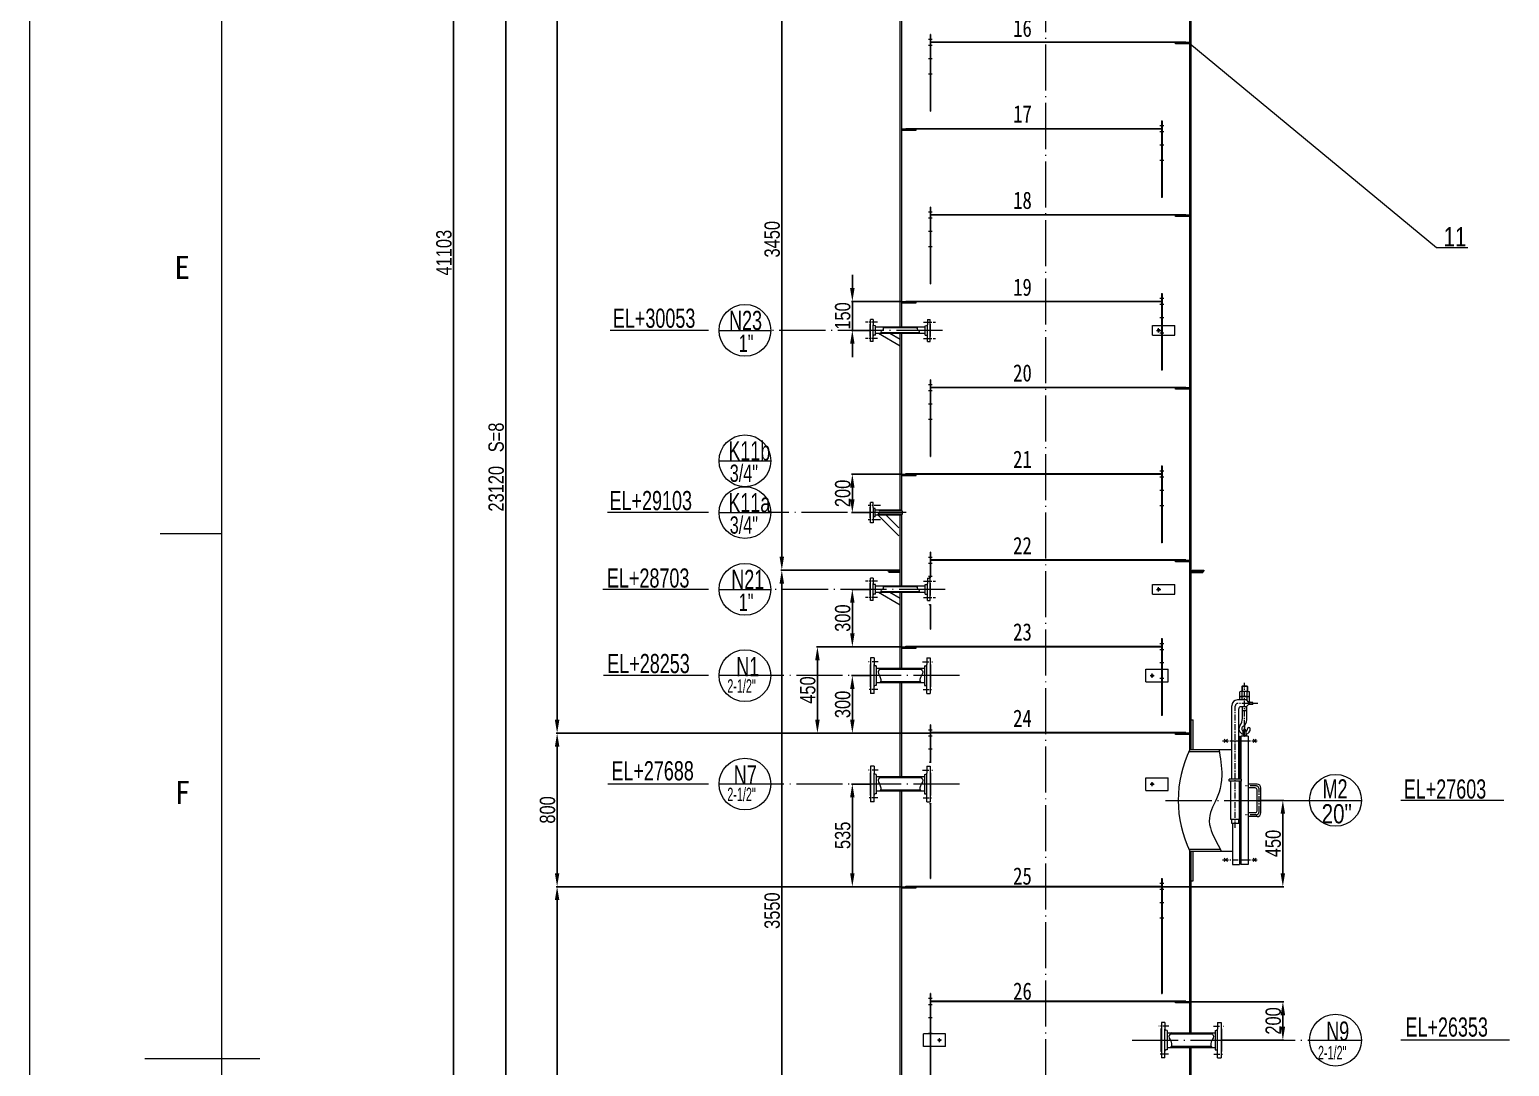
# Model space of a CAD drawing. Header units: millimetres. Extents: x 8160 to 405605, y -30951 to 80400.
# Drawn here: x 24423 to 32133, y 14352 to 19757 of the extents above; entities that cross this region are included whole.
import ezdxf

# ---------------------------------------------------------------- set-up
doc = ezdxf.new("R2010")
doc.units = ezdxf.units.MM
doc.linetypes.add('ACAD_ISO04W100', pattern=[30.5, 24, -3, 0.5, -3])
doc.linetypes.add('CENTER', pattern=[50.8, 31.75, -6.35, 6.35, -6.35])
doc.layers.get('0').update_dxf_attribs({"lineweight": 13})
doc.layers.get('Defpoints').update_dxf_attribs({"lineweight": 13})
for name, color, linetype, lineweight in [('bh', 7, 'Continuous', 13), ('CENTER', 1, 'CENTER', 13), ('DIM', 7, 'Continuous', 13), ('narrow', 21, 'Continuous', 13), ('PROFILE', 4, 'Continuous', 15), ('SEE', 2, 'Continuous', 13)]:
    doc.layers.add(name, color=color, linetype=linetype, lineweight=lineweight)
doc.styles.add('HZDX', font='tcc_simp.shx', dxfattribs={"width": 0.8, "height": 80, "bigfont": 'hzdx.shx'})
doc.styles.add('图签', font='SimSun.ttf', dxfattribs={"height": 3})
doc.dimstyles.new('uni', dxfattribs={"dimtxt": 90, "dimasz": 70, "dimexe": 5, "dimexo": 0.625, "dimgap": 10, "dimtad": 1, "dimdec": 0, "dimdsep": 46, "dimtxsty": 'HZDX', "dimcen": 2.5, "dimadec": 0, "dimazin": 0, "dimtfac": 1, "dimtdec": 0, "dimtmove": 0, "dimatfit": 3, "dimfxl": 0, "dimarcsym": 0})

# ---------------------------------------------------------------- blocks, each defined once
blk = doc.blocks.new('*D38')
at = {"layer": 'Defpoints', "color": 0}
for p in [(26904.3, 27439.1), (28959.7, 27439.1), (28937.6, 7583.5)]:
    blk.add_point(p, dxfattribs=at)
at = {"layer": 'DIM', "color": 0, "lineweight": -2}
for p, q in [((28959.1, 27439.1), (26899.3, 27439.1)), ((26904.3, 7583.5), (26904.3, 27369.1))]:
    blk.add_line(p, q, dxfattribs=at)
at = {"layer": 'DIM', "color": 0}
blk.add_solid([(26892.7, 27369.1), (26916, 27369.1), (26904.3, 27439.1)], dxfattribs=at)
at = {"layer": 'DIM', "color": 0, "insert": (26854.3, 17476.3), "char_height": 80, "attachment_point": 5, "rotation": 90, "style": 'HZDX'}
blk.add_mtext('23120   S=8', dxfattribs=at)
blk = doc.blocks.new('_None')
blk = doc.blocks.new('*D54')
at = {"layer": 'Defpoints', "color": 0}
for p in [(27171.6, 15289.1), (28967.7, 15289.1), (30320.7, 9292.1)]:
    blk.add_point(p, dxfattribs=at)
at = {"layer": 'DIM', "color": 0, "lineweight": -2}
for p, q in [((28967.1, 15289.1), (27166.6, 15289.1)), ((27171.6, 9362.1), (27171.6, 15219.1)), ((30320.1, 9292.1), (27166.6, 9292.1))]:
    blk.add_line(p, q, dxfattribs=at)
at = {"layer": 'DIM', "color": 0}
for points in [[(27159.9, 15219.1), (27183.3, 15219.1), (27171.6, 15289.1)], [(27159.9, 9362.1), (27183.3, 9362.1), (27171.6, 9292.1)]]:
    blk.add_solid(points, dxfattribs=at)
at = {"layer": 'DIM', "color": 0, "insert": (27100.7, 12290.6), "char_height": 80, "attachment_point": 5, "rotation": 90, "style": 'HZDX'}
blk.add_mtext('10x600(=6000)', dxfattribs=at)
blk = doc.blocks.new('*D65')
at = {"layer": 'Defpoints', "color": 0}
for p in [(30467.7, 14689.1), (30632.7, 14489.1), (30952.9, 14489.1)]:
    blk.add_point(p, dxfattribs=at)
at = {"layer": 'DIM', "color": 0, "lineweight": -2}
for p, q in [((30468.3, 14689.1), (30957.9, 14689.1)), ((30952.9, 14619.1), (30952.9, 14559.1)), ((30633.3, 14489.1), (30957.9, 14489.1))]:
    blk.add_line(p, q, dxfattribs=at)
at = {"layer": 'DIM', "color": 0}
for points in [[(30941.3, 14619.1), (30964.6, 14619.1), (30952.9, 14689.1)], [(30941.3, 14559.1), (30964.6, 14559.1), (30952.9, 14489.1)]]:
    blk.add_solid(points, dxfattribs=at)
at = {"layer": 'DIM', "color": 0, "insert": (30902.9, 14589.1), "char_height": 80, "attachment_point": 5, "rotation": 90, "style": 'HZDX'}
blk.add_mtext('200', dxfattribs=at)
blk = doc.blocks.new('*D66')
at = {"layer": 'Defpoints', "color": 0}
for p in [(30838.7, 15739.1), (30320.7, 15289.1), (30952.8, 15289.1)]:
    blk.add_point(p, dxfattribs=at)
at = {"layer": 'DIM', "color": 0, "lineweight": -2}
for p, q in [((30839.3, 15739.1), (30957.8, 15739.1)), ((30952.8, 15669.1), (30952.8, 15359.1)), ((30321.3, 15289.1), (30957.8, 15289.1))]:
    blk.add_line(p, q, dxfattribs=at)
at = {"layer": 'DIM', "color": 0}
for points in [[(30941.1, 15669.1), (30964.4, 15669.1), (30952.8, 15739.1)], [(30941.1, 15359.1), (30964.4, 15359.1), (30952.8, 15289.1)]]:
    blk.add_solid(points, dxfattribs=at)
at = {"layer": 'DIM', "color": 0, "insert": (30902.8, 15514.1), "char_height": 80, "attachment_point": 5, "rotation": 90, "style": 'HZDX'}
blk.add_mtext('450', dxfattribs=at)
blk = doc.blocks.new('*D67')
at = {"layer": 'Defpoints', "color": 0}
for p in [(27171.6, 16089.1), (29117.7, 16089.1), (28967.7, 15289.1)]:
    blk.add_point(p, dxfattribs=at)
at = {"layer": 'DIM', "color": 0, "lineweight": -2}
for p, q in [((29117.1, 16089.1), (27166.6, 16089.1)), ((27171.6, 15359.1), (27171.6, 16019.1)), ((28967.1, 15289.1), (27166.6, 15289.1))]:
    blk.add_line(p, q, dxfattribs=at)
at = {"layer": 'DIM', "color": 0}
for points in [[(27159.9, 16019.1), (27183.3, 16019.1), (27171.6, 16089.1)], [(27159.9, 15359.1), (27183.3, 15359.1), (27171.6, 15289.1)]]:
    blk.add_solid(points, dxfattribs=at)
at = {"layer": 'DIM', "color": 0, "insert": (27121.6, 15689.1), "char_height": 80, "attachment_point": 5, "rotation": 90, "style": 'HZDX'}
blk.add_mtext('800', dxfattribs=at)
blk = doc.blocks.new('*D68')
at = {"layer": 'Defpoints', "color": 0}
for p in [(28709.8, 15824.1), (28802.7, 15824.1), (28967.7, 15289.1)]:
    blk.add_point(p, dxfattribs=at)
at = {"layer": 'DIM', "color": 0, "lineweight": -2}
for p, q in [((28802.1, 15824.1), (28704.8, 15824.1)), ((28709.8, 15359.1), (28709.8, 15754.1)), ((28967.1, 15289.1), (28704.8, 15289.1))]:
    blk.add_line(p, q, dxfattribs=at)
at = {"layer": 'DIM', "color": 0}
for points in [[(28698.1, 15754.1), (28721.4, 15754.1), (28709.8, 15824.1)], [(28698.1, 15359.1), (28721.4, 15359.1), (28709.8, 15289.1)]]:
    blk.add_solid(points, dxfattribs=at)
at = {"layer": 'DIM', "color": 0, "insert": (28659.8, 15556.6), "char_height": 80, "attachment_point": 5, "rotation": 90, "style": 'HZDX'}
blk.add_mtext('535', dxfattribs=at)
blk = doc.blocks.new('*D69')
at = {"layer": 'Defpoints', "color": 0}
for p in [(28527.7, 16539.1), (28967.7, 16539.1), (29117.7, 16089.1)]:
    blk.add_point(p, dxfattribs=at)
at = {"layer": 'DIM', "color": 0, "lineweight": -2}
for p, q in [((28967.1, 16539.1), (28522.7, 16539.1)), ((28527.7, 16159.1), (28527.7, 16469.1)), ((29117.1, 16089.1), (28522.7, 16089.1))]:
    blk.add_line(p, q, dxfattribs=at)
at = {"layer": 'DIM', "color": 0}
for points in [[(28516.1, 16469.1), (28539.4, 16469.1), (28527.7, 16539.1)], [(28516.1, 16159.1), (28539.4, 16159.1), (28527.7, 16089.1)]]:
    blk.add_solid(points, dxfattribs=at)
at = {"layer": 'DIM', "color": 0, "insert": (28477.7, 16314.1), "char_height": 80, "attachment_point": 5, "rotation": 90, "style": 'HZDX'}
blk.add_mtext('450', dxfattribs=at)
blk = doc.blocks.new('*D70')
at = {"layer": 'Defpoints', "color": 0}
for p in [(27171.6, 26439.1), (28967.7, 26439.1), (29117.7, 16089.1)]:
    blk.add_point(p, dxfattribs=at)
at = {"layer": 'DIM', "color": 0, "lineweight": -2}
for p, q in [((28967.1, 26439.1), (27166.6, 26439.1)), ((27171.6, 16159.1), (27171.6, 26369.1)), ((29117.1, 16089.1), (27166.6, 16089.1))]:
    blk.add_line(p, q, dxfattribs=at)
at = {"layer": 'DIM', "color": 0}
for points in [[(27159.9, 26369.1), (27183.3, 26369.1), (27171.6, 26439.1)], [(27159.9, 16159.1), (27183.3, 16159.1), (27171.6, 16089.1)]]:
    blk.add_solid(points, dxfattribs=at)
at = {"layer": 'DIM', "color": 0, "insert": (27100.7, 21264.1), "char_height": 80, "attachment_point": 5, "rotation": 90, "style": 'HZDX'}
blk.add_mtext('23x450(=10350)', dxfattribs=at)
blk = doc.blocks.new('*D71')
at = {"layer": 'Defpoints', "color": 0}
for p in [(28709.8, 16389.1), (28802.7, 16389.1), (29117.7, 16089.1)]:
    blk.add_point(p, dxfattribs=at)
at = {"layer": 'DIM', "color": 0, "lineweight": -2}
for p, q in [((28802.1, 16389.1), (28704.8, 16389.1)), ((28709.8, 16159.1), (28709.8, 16319.1)), ((29117.1, 16089.1), (28704.8, 16089.1))]:
    blk.add_line(p, q, dxfattribs=at)
at = {"layer": 'DIM', "color": 0}
for points in [[(28698.1, 16319.1), (28721.4, 16319.1), (28709.8, 16389.1)], [(28698.1, 16159.1), (28721.4, 16159.1), (28709.8, 16089.1)]]:
    blk.add_solid(points, dxfattribs=at)
at = {"layer": 'DIM', "color": 0, "insert": (28659.8, 16239.1), "char_height": 80, "attachment_point": 5, "rotation": 90, "style": 'HZDX'}
blk.add_mtext('300', dxfattribs=at)
blk = doc.blocks.new('*D72')
at = {"layer": 'Defpoints', "color": 0}
for p in [(28709.8, 16839.1), (28802.7, 16839.1), (28967.7, 16539.1)]:
    blk.add_point(p, dxfattribs=at)
at = {"layer": 'DIM', "color": 0, "lineweight": -2}
for p, q in [((28802.1, 16839.1), (28704.8, 16839.1)), ((28709.8, 16609.1), (28709.8, 16769.1)), ((28967.1, 16539.1), (28704.8, 16539.1))]:
    blk.add_line(p, q, dxfattribs=at)
at = {"layer": 'DIM', "color": 0}
for points in [[(28698.1, 16769.1), (28721.4, 16769.1), (28709.8, 16839.1)], [(28698.1, 16609.1), (28721.4, 16609.1), (28709.8, 16539.1)]]:
    blk.add_solid(points, dxfattribs=at)
at = {"layer": 'DIM', "color": 0, "insert": (28659.8, 16689.1), "char_height": 80, "attachment_point": 5, "rotation": 90, "style": 'HZDX'}
blk.add_mtext('300', dxfattribs=at)
blk = doc.blocks.new('*D73')
at = {"layer": 'Defpoints', "color": 0}
for p in [(28967.7, 17439.1), (28709.8, 17239.1), (28802.7, 17239.1)]:
    blk.add_point(p, dxfattribs=at)
at = {"layer": 'DIM', "color": 0, "lineweight": -2}
for p, q in [((28967.1, 17439.1), (28704.8, 17439.1)), ((28709.8, 17369.1), (28709.8, 17309.1)), ((28802.1, 17239.1), (28704.8, 17239.1))]:
    blk.add_line(p, q, dxfattribs=at)
at = {"layer": 'DIM', "color": 0}
for points in [[(28698.1, 17369.1), (28721.4, 17369.1), (28709.8, 17439.1)], [(28698.1, 17309.1), (28721.4, 17309.1), (28709.8, 17239.1)]]:
    blk.add_solid(points, dxfattribs=at)
at = {"layer": 'DIM', "color": 0, "insert": (28659.8, 17339.1), "char_height": 80, "attachment_point": 5, "rotation": 90, "style": 'HZDX'}
blk.add_mtext('200', dxfattribs=at)
blk = doc.blocks.new('*D74')
at = {"layer": 'Defpoints', "color": 0}
for p in [(28967.7, 18339.1), (28709.8, 18189.1), (28802.7, 18189.1)]:
    blk.add_point(p, dxfattribs=at)
at = {"layer": 'DIM', "color": 0, "lineweight": -2}
for p, q in [((28709.8, 18409.1), (28709.8, 18479.1)), ((28967.1, 18339.1), (28704.8, 18339.1)), ((28709.8, 18339.1), (28709.8, 18189.1)), ((28802.1, 18189.1), (28704.8, 18189.1)), ((28709.8, 18119.1), (28709.8, 18049.1))]:
    blk.add_line(p, q, dxfattribs=at)
at = {"layer": 'DIM', "color": 0}
for points in [[(28698.1, 18409.1), (28721.4, 18409.1), (28709.8, 18339.1)], [(28698.1, 18119.1), (28721.4, 18119.1), (28709.8, 18189.1)]]:
    blk.add_solid(points, dxfattribs=at)
at = {"layer": 'DIM', "color": 0, "insert": (28659.8, 18264.1), "char_height": 80, "attachment_point": 5, "rotation": 90, "style": 'HZDX'}
blk.add_mtext('150', dxfattribs=at)
blk = doc.blocks.new('*D86')
at = {"layer": 'Defpoints', "color": 0}
for p in [(29545.2, 29694), (26632.1, 7564.1), (28947, 7564.1)]:
    blk.add_point(p, dxfattribs=at)
at = {"layer": 'DIM', "color": 0, "lineweight": -2}
for p, q in [((29544.6, 29694), (26627.1, 29694)), ((26632.1, 29624), (26632.1, 7564.1))]:
    blk.add_line(p, q, dxfattribs=at)
at = {"layer": 'DIM', "color": 0}
blk.add_solid([(26620.4, 29624), (26643.7, 29624), (26632.1, 29694)], dxfattribs=at)
at = {"layer": 'DIM', "color": 0, "insert": (26582.1, 18594.1), "char_height": 80, "attachment_point": 5, "rotation": 90, "style": 'HZDX'}
blk.add_mtext('41103', dxfattribs=at)
blk = doc.blocks.new('*D573')
at = {"layer": 'Defpoints', "color": 0}
for p in [(28894.7, 20389.1), (28342.2, 16939.1), (28894.7, 16939.1)]:
    blk.add_point(p, dxfattribs=at)
at = {"layer": 'DIM', "color": 0, "lineweight": -2}
for p, q in [((28894.1, 20389.1), (28337.2, 20389.1)), ((28342.2, 20319.1), (28342.2, 17009.1)), ((28894.1, 16939.1), (28337.2, 16939.1))]:
    blk.add_line(p, q, dxfattribs=at)
at = {"layer": 'DIM', "color": 0}
for points in [[(28330.5, 20319.1), (28353.9, 20319.1), (28342.2, 20389.1)], [(28330.5, 17009.1), (28353.9, 17009.1), (28342.2, 16939.1)]]:
    blk.add_solid(points, dxfattribs=at)
at = {"layer": 'DIM', "color": 0, "insert": (28292.2, 18664.1), "char_height": 80, "attachment_point": 5, "rotation": 90, "style": 'HZDX'}
blk.add_mtext('3450', dxfattribs=at)
blk = doc.blocks.new('*D574')
at = {"layer": 'Defpoints', "color": 0}
for p in [(28894.7, 16939.1), (28342.2, 13389.1), (28894.7, 13389.1)]:
    blk.add_point(p, dxfattribs=at)
at = {"layer": 'DIM', "color": 0, "lineweight": -2}
for p, q in [((28894.1, 16939.1), (28337.2, 16939.1)), ((28342.2, 16869.1), (28342.2, 13459.1)), ((28894.1, 13389.1), (28337.2, 13389.1))]:
    blk.add_line(p, q, dxfattribs=at)
at = {"layer": 'DIM', "color": 0}
for points in [[(28330.5, 16869.1), (28353.9, 16869.1), (28342.2, 16939.1)], [(28330.5, 13459.1), (28353.9, 13459.1), (28342.2, 13389.1)]]:
    blk.add_solid(points, dxfattribs=at)
at = {"layer": 'DIM', "color": 0, "insert": (28292.2, 15164.1), "char_height": 80, "attachment_point": 5, "rotation": 90, "style": 'HZDX'}
blk.add_mtext('3550', dxfattribs=at)

msp = doc.modelspace()

# ---------------------------------------------------------------- hatches: boundary and pattern name
at = {"layer": 'bh'}
h = msp.add_hatch(color=7, dxfattribs=at)
h.paths.add_polyline_path([(30761.7, 16082.1), (30761.7, 16074.1), (30753.7, 16074.1, 0.414214)])
h.paths.add_polyline_path([(30745.7, 16082.1, 0.414214), (30753.7, 16074.1), (30745.7, 16074.1)])

# ---------------------------------------------------------------- linework, layer by layer
at = {"color": 7}
for p, q in [((24423.1, 31211), (24423.1, -2429)), ((25423.1, 30811), (25423.1, -2029)), ((25423.1, 17127.8), (25103.1, 17127.8)), ((25623.1, 14391), (25023.1, 14391))]:
    msp.add_line(p, q, dxfattribs=at)
at = {"layer": 'bh', "color": 7}
for p, q in [((30753.7, 16126.6), (30753.7, 16098)), ((30745.7, 16082.1), (30745.7, 16074.1)), ((30761.7, 16082.1), (30761.7, 16074.1))]:
    msp.add_line(p, q, dxfattribs=at)
at = {"layer": 'CENTER', "color": 7, "linetype": 'ACAD_ISO04W100', "ltscale": 10}
for p, q in [((29717.7, 8154.4), (29717.7, 28312.6)), ((29179.1, 18189.1), (28285.2, 18189.1)), ((28989.4, 17239.1), (28285.2, 17239.1)), ((29193.3, 16839.1), (28285.2, 16839.1)), ((29268.3, 16389.1), (28285.2, 16389.1)), ((29268.3, 15824.1), (28285.2, 15824.1)), ((30342, 15739.1), (31092.2, 15739.1)), ((30167.1, 14489.1), (31092.2, 14489.1))]:
    msp.add_line(p, q, dxfattribs=at)
at = {"layer": 'CENTER', "color": 7}
for p, q in [((28840.7, 18231.6), (28777.7, 18231.6)), ((29079.7, 18231.6), (29142.7, 18231.6)), ((30305.7, 18177.8), (30305.7, 18200.4)), ((28840.7, 18146.6), (28777.7, 18146.6)), ((29079.7, 18146.6), (29142.7, 18146.6)), ((30294.4, 18189.1), (30317, 18189.1)), ((28855.8, 17276.6), (28792.8, 17276.6)), ((28855.8, 17201.6), (28792.8, 17201.6)), ((28840.7, 16881.6), (28777.7, 16881.6)), ((29079.7, 16881.6), (29142.7, 16881.6)), ((30294.4, 16839.1), (30317, 16839.1)), ((30305.7, 16827.8), (30305.7, 16850.4)), ((28840.7, 16796.6), (28777.7, 16796.6)), ((29079.7, 16796.6), (29142.7, 16796.6)), ((28844.5, 16461.6), (28792, 16461.6)), ((29075.9, 16461.6), (29128.4, 16461.6)), ((30261.2, 16389.1), (30282.3, 16389.1)), ((30271.7, 16378.6), (30271.7, 16399.7)), ((30753.7, 16074.1), (30753.7, 16352.5)), ((28842.4, 16316.6), (28792, 16316.6)), ((29078, 16316.6), (29128.4, 16316.6)), ((30704.7, 15596.5), (30704.7, 16229.5)), ((30821.8, 16244.5), (30719.7, 16244.5)), ((30638, 16049.1), (30819, 16049.1)), ((28844.5, 15896.6), (28792, 15896.6)), ((29075.9, 15896.6), (29128.4, 15896.6)), ((30261.2, 15824.1), (30282.3, 15824.1)), ((30271.7, 15813.6), (30271.7, 15834.7)), ((30813.7, 15814.1), (30757.7, 15814.1)), ((28842.4, 15751.6), (28792, 15751.6)), ((29078, 15751.6), (29128.4, 15751.6)), ((30828.7, 15679.1), (30828.7, 15799.1)), ((30813.7, 15664.1), (30757.7, 15664.1)), ((30638, 15429.1), (30819, 15429.1)), ((29163.7, 14478.6), (29163.7, 14499.7)), ((30359.5, 14561.6), (30307, 14561.6)), ((30590.9, 14561.6), (30643.4, 14561.6)), ((29174.3, 14489.1), (29153.2, 14489.1)), ((30357.4, 14416.6), (30307, 14416.6)), ((30593, 14416.6), (30643.4, 14416.6))]:
    msp.add_line(p, q, dxfattribs=at)
for centre, start, end in [((30719.7, 16229.5), 90, 180), ((30813.7, 15799.1), 0, 90), ((30813.7, 15679.1), 270, 0)]:
    msp.add_arc(centre, 15, start, end, dxfattribs=at)
at = {"layer": 'narrow', "color": 7}
for p, q in [((30740.4, 16333.7), (30740.4, 16306.3)), ((30767, 16333.7), (30767, 16306.3)), ((30743.3, 16205.6), (30743.3, 16226.5)), ((30764.1, 16205.6), (30764.1, 16228.5))]:
    msp.add_line(p, q, dxfattribs=at)
at = {"layer": 'PROFILE', "color": 7}
for p, q in [((30467.7, 16004.1), (30467.7, 27414.1)), ((30475.7, 16004.1), (30475.7, 27414.1)), ((28959.7, 18205.1), (28959.7, 19973.1)), ((28967.7, 18205.1), (28967.7, 19973.1)), ((29106.2, 19707.3), (29126.2, 19707.3)), ((29106.2, 19675.4), (29126.2, 19675.4)), ((29117.7, 19732.1), (29114.7, 19732.1)), ((29114.7, 19732.1), (29114.7, 19332.1)), ((29117.7, 19732.1), (29117.7, 19332.1)), ((29117.7, 19732.1), (29117.7, 19332.1)), ((30447.7, 19692.1), (29117.7, 19692.1)), ((30467.7, 19689.1), (29117.7, 19689.1)), ((30392.7, 19683.1), (30392.7, 19689.1)), ((30467.7, 19683.1), (30392.7, 19683.1)), ((30447.7, 19689.1), (30447.7, 19692.1)), ((29106.2, 19606.9), (29126.2, 19606.9)), ((29106.2, 19526.1), (29126.2, 19526.1)), ((29114.7, 19332.1), (29117.7, 19332.1)), ((30320.7, 19282.1), (30320.7, 18882.1)), ((30320.7, 19282.1), (30323.7, 19282.1)), ((30320.7, 19282.1), (30320.7, 18882.1)), ((30323.7, 19282.1), (30323.7, 18882.1)), ((28967.7, 19239.1), (30320.7, 19239.1)), ((28967.7, 19233.1), (29042.7, 19233.1)), ((28987.7, 19239.1), (28987.7, 19242.1)), ((28987.7, 19242.1), (30320.7, 19242.1)), ((29042.7, 19233.1), (29042.7, 19239.1)), ((30312.2, 19257.3), (30332.2, 19257.3)), ((30312.2, 19225.4), (30332.2, 19225.4)), ((30312.2, 19156.9), (30332.2, 19156.9)), ((30312.2, 19076.1), (30332.2, 19076.1)), ((29117.7, 18832.1), (29114.7, 18832.1)), ((29114.7, 18832.1), (29114.7, 18432.1)), ((29117.7, 18832.1), (29117.7, 18432.1)), ((29117.7, 18832.1), (29117.7, 18432.1)), ((30323.7, 18882.1), (30320.7, 18882.1)), ((29106.2, 18807.3), (29126.2, 18807.3)), ((29106.2, 18775.4), (29126.2, 18775.4)), ((30447.7, 18792.1), (29117.7, 18792.1)), ((30467.7, 18789.1), (29117.7, 18789.1)), ((30392.7, 18783.1), (30392.7, 18789.1)), ((30467.7, 18783.1), (30392.7, 18783.1)), ((30447.7, 18789.1), (30447.7, 18792.1)), ((29106.2, 18706.9), (29126.2, 18706.9)), ((29106.2, 18626.1), (29126.2, 18626.1)), ((29114.7, 18432.1), (29117.7, 18432.1)), ((30312.2, 18357.3), (30332.2, 18357.3)), ((30320.7, 18382.1), (30320.7, 17982.1)), ((30320.7, 18382.1), (30323.7, 18382.1)), ((30320.7, 18382.1), (30320.7, 17982.1)), ((30323.7, 18382.1), (30323.7, 17982.1)), ((28967.7, 18339.1), (30320.7, 18339.1)), ((28967.7, 18333.1), (29042.7, 18333.1)), ((28987.7, 18339.1), (28987.7, 18342.1)), ((28987.7, 18342.1), (30320.7, 18342.1)), ((29042.7, 18333.1), (29042.7, 18339.1)), ((30312.2, 18325.4), (30332.2, 18325.4)), ((28802.7, 18156.6), (28802.7, 18221.6)), ((28804.7, 18221.6), (28802.7, 18221.6)), ((28804.7, 18131.6), (28804.7, 18246.6)), ((28818.7, 18246.6), (28804.7, 18246.6)), ((28818.7, 18246.6), (28818.7, 18218.7)), ((28818.7, 18159.6), (28818.7, 18218.7)), ((28830.7, 18213.6), (28822.2, 18214.7)), ((28830.7, 18164.6), (28830.7, 18213.6)), ((29089.7, 18205.1), (28830.7, 18205.1)), ((29048.8, 18201.6), (28871.6, 18201.6)), ((29089.7, 18213.6), (29098.2, 18214.7)), ((29089.7, 18164.6), (29089.7, 18213.6)), ((29101.7, 18246.6), (29115.7, 18246.6)), ((29101.7, 18246.6), (29101.7, 18218.7)), ((29101.7, 18159.6), (29101.7, 18218.7)), ((29115.7, 18131.6), (29115.7, 18246.6)), ((29115.7, 18221.6), (29117.7, 18221.6)), ((29117.7, 18156.6), (29117.7, 18221.6)), ((30273.7, 18214.1), (30320.7, 18214.1)), ((30273.7, 18164.1), (30273.7, 18214.1)), ((30312.2, 18256.9), (30332.2, 18256.9)), ((30323.7, 18214.1), (30390.7, 18214.1)), ((30390.7, 18164.1), (30390.7, 18214.1)), ((28804.7, 18156.6), (28802.7, 18156.6)), ((28818.7, 18131.6), (28804.7, 18131.6)), ((28818.7, 18131.6), (28818.7, 18159.6)), ((28830.7, 18164.6), (28822.2, 18163.5)), ((29089.7, 18173.1), (28830.7, 18173.1)), ((28959.7, 18107.3), (28845.7, 18173.1)), ((29059.8, 18176.6), (28860.6, 18176.6)), ((28959.7, 18141.9), (28905.7, 18173.1)), ((28959.7, 17251.6), (28959.7, 18173.1)), ((28967.7, 17251.6), (28967.7, 18173.1)), ((29089.7, 18164.6), (29098.2, 18163.5)), ((29101.7, 18131.6), (29101.7, 18159.6)), ((29101.7, 18131.6), (29115.7, 18131.6)), ((29115.7, 18156.6), (29117.7, 18156.6)), ((30273.7, 18164.1), (30320.7, 18164.1)), ((30312.2, 18176.1), (30332.2, 18176.1)), ((30323.7, 18164.1), (30390.7, 18164.1)), ((30323.7, 17982.1), (30320.7, 17982.1)), ((29106.2, 17907.3), (29126.2, 17907.3)), ((29117.7, 17932.1), (29114.7, 17932.1)), ((29114.7, 17932.1), (29114.7, 17532.1)), ((29117.7, 17932.1), (29117.7, 17532.1)), ((29117.7, 17932.1), (29117.7, 17532.1)), ((30447.7, 17892.1), (29117.7, 17892.1)), ((30467.7, 17889.1), (29117.7, 17889.1)), ((30392.7, 17883.1), (30392.7, 17889.1)), ((30447.7, 17889.1), (30447.7, 17892.1)), ((29106.2, 17875.4), (29126.2, 17875.4)), ((30467.7, 17883.1), (30392.7, 17883.1)), ((29106.2, 17806.9), (29126.2, 17806.9)), ((29106.2, 17726.1), (29126.2, 17726.1)), ((29114.7, 17532.1), (29117.7, 17532.1)), ((28967.7, 17439.1), (30320.7, 17439.1)), ((28967.7, 17433.1), (29042.7, 17433.1)), ((28987.7, 17439.1), (28987.7, 17442.1)), ((28987.7, 17442.1), (30320.7, 17442.1)), ((29042.7, 17433.1), (29042.7, 17439.1)), ((30312.2, 17457.3), (30332.2, 17457.3)), ((30312.2, 17425.4), (30332.2, 17425.4)), ((30320.7, 17482.1), (30320.7, 17082.1)), ((30320.7, 17482.1), (30323.7, 17482.1)), ((30320.7, 17482.1), (30320.7, 17082.1)), ((30323.7, 17482.1), (30323.7, 17082.1)), ((30312.2, 17356.9), (30332.2, 17356.9)), ((28804.7, 17186.6), (28804.7, 17291.6)), ((28818.7, 17291.6), (28804.7, 17291.6)), ((28818.7, 17265.2), (28818.7, 17291.6)), ((30312.2, 17276.1), (30332.2, 17276.1)), ((28802.7, 17211.1), (28802.7, 17267.1)), ((28804.7, 17267.1), (28802.7, 17267.1)), ((28804.7, 17211.1), (28802.7, 17211.1)), ((28818.7, 17265.2), (28818.7, 17213.1)), ((28818.7, 17213.1), (28818.7, 17186.6)), ((28828.7, 17260.4), (28822.2, 17261.2)), ((28828.7, 17217.8), (28822.2, 17217)), ((28828.7, 17217.8), (28828.7, 17260.4)), ((28967.7, 17251.6), (28828.7, 17251.6)), ((28967.7, 17226.6), (28828.7, 17226.6)), ((28952.7, 17117.6), (28843.7, 17226.6)), ((28969.6, 17230.1), (28844.3, 17230.1)), ((28969.6, 17248.1), (28851.8, 17248.1)), ((28952.7, 17160), (28886.1, 17226.6)), ((28959.7, 16855.1), (28959.7, 17226.6)), ((28967.7, 16855.1), (28967.7, 17226.6)), ((28818.7, 17186.6), (28804.7, 17186.6)), ((30323.7, 17082.1), (30320.7, 17082.1)), ((29106.2, 17007.3), (29126.2, 17007.3)), ((29106.2, 16975.4), (29126.2, 16975.4)), ((29117.7, 17032.1), (29114.7, 17032.1)), ((29114.7, 17032.1), (29114.7, 16903.8)), ((29117.7, 17032.1), (29117.7, 16902.4)), ((29117.7, 17032.1), (29117.7, 16902.4)), ((30447.7, 16992.1), (29117.7, 16992.1)), ((30467.7, 16989.1), (29117.7, 16989.1)), ((30392.7, 16983.1), (30392.7, 16989.1)), ((30467.7, 16983.1), (30392.7, 16983.1)), ((30447.7, 16989.1), (30447.7, 16992.1)), ((28804.7, 16781.6), (28804.7, 16896.6)), ((28818.7, 16896.6), (28804.7, 16896.6)), ((28818.7, 16896.6), (28818.7, 16868.7)), ((28894.7, 16939.1), (28894.7, 16933.1)), ((28954.7, 16939.1), (28894.7, 16939.1)), ((28959.7, 16933.1), (28894.7, 16933.1)), ((28899.7, 16933.1), (28899.7, 16927.1)), ((28959.7, 16927.1), (28899.7, 16927.1)), ((28954.7, 16939.1), (28954.7, 16933.1)), ((29101.7, 16896.6), (29115.7, 16896.6)), ((29101.7, 16896.6), (29101.7, 16868.7)), ((29106.2, 16906.9), (29126.2, 16906.9)), ((29115.7, 16781.6), (29115.7, 16896.6)), ((30475.7, 16933.1), (30540.7, 16933.1)), ((30475.7, 16927.1), (30535.7, 16927.1)), ((30480.7, 16939.1), (30480.7, 16933.1)), ((30480.7, 16939.1), (30540.7, 16939.1)), ((30535.7, 16933.1), (30535.7, 16927.1)), ((30540.7, 16939.1), (30540.7, 16933.1)), ((28802.7, 16806.6), (28802.7, 16871.6)), ((28804.7, 16871.6), (28802.7, 16871.6)), ((28818.7, 16809.6), (28818.7, 16868.7)), ((28818.7, 16781.6), (28818.7, 16809.6)), ((28830.7, 16863.6), (28822.2, 16864.7)), ((28830.7, 16814.6), (28822.2, 16813.5)), ((28830.7, 16814.6), (28830.7, 16863.6)), ((29089.7, 16855.1), (28830.7, 16855.1)), ((29089.7, 16823.1), (28830.7, 16823.1)), ((28959.7, 16757.3), (28845.7, 16823.1)), ((29059.8, 16826.6), (28860.6, 16826.6)), ((29048.8, 16851.6), (28871.6, 16851.6)), ((28959.7, 16791.9), (28905.7, 16823.1)), ((28959.7, 16427.1), (28959.7, 16823.1)), ((28967.7, 16427.1), (28967.7, 16823.1)), ((29089.7, 16863.6), (29098.2, 16864.7)), ((29089.7, 16814.6), (29089.7, 16863.6)), ((29089.7, 16814.6), (29098.2, 16813.5)), ((29101.7, 16809.6), (29101.7, 16868.7)), ((29101.7, 16781.6), (29101.7, 16809.6)), ((29115.7, 16871.6), (29117.7, 16871.6)), ((29117.7, 16806.6), (29117.7, 16871.6)), ((30273.7, 16864.1), (30390.7, 16864.1)), ((30273.7, 16814.1), (30273.7, 16864.1)), ((30273.7, 16814.1), (30390.7, 16814.1)), ((30390.7, 16814.1), (30390.7, 16864.1)), ((28804.7, 16806.6), (28802.7, 16806.6)), ((28818.7, 16781.6), (28804.7, 16781.6)), ((29101.7, 16781.6), (29115.7, 16781.6)), ((29114.7, 16759.9), (29114.7, 16632.1)), ((29115.7, 16806.6), (29117.7, 16806.6)), ((29117.7, 16758.5), (29117.7, 16632.1)), ((29117.7, 16758.5), (29117.7, 16632.1)), ((29114.7, 16632.1), (29117.7, 16632.1)), ((30320.7, 16582.1), (30320.7, 16182.1)), ((30320.7, 16582.1), (30323.7, 16582.1)), ((30320.7, 16582.1), (30320.7, 16182.1)), ((30323.7, 16582.1), (30323.7, 16182.1)), ((28967.7, 16539.1), (30320.7, 16539.1)), ((28967.7, 16533.1), (29042.7, 16533.1)), ((28987.7, 16539.1), (28987.7, 16542.1)), ((28987.7, 16542.1), (30320.7, 16542.1)), ((29042.7, 16533.1), (29042.7, 16539.1)), ((30312.2, 16557.3), (30332.2, 16557.3)), ((30312.2, 16525.4), (30332.2, 16525.4)), ((28802.7, 16448.1), (28802.7, 16330.1)), ((28804.7, 16448.1), (28802.7, 16448.1)), ((28804.7, 16481.6), (28804.7, 16296.6)), ((28822.7, 16481.6), (28804.7, 16481.6)), ((28822.7, 16481.6), (28822.7, 16446.4)), ((28822.7, 16331.8), (28822.7, 16446.4)), ((28834.7, 16439.6), (28828, 16440.5)), ((28834.7, 16439.6), (28834.7, 16338.6)), ((29085.7, 16427.1), (28834.7, 16427.1)), ((29085.7, 16439.6), (29092.4, 16440.5)), ((29085.7, 16439.6), (29085.7, 16338.6)), ((29097.7, 16481.6), (29097.7, 16446.4)), ((29097.7, 16481.6), (29115.7, 16481.6)), ((29097.7, 16331.8), (29097.7, 16446.4)), ((29115.7, 16481.6), (29115.7, 16296.6)), ((29115.7, 16448.1), (29117.7, 16448.1)), ((29117.7, 16448.1), (29117.7, 16330.1)), ((30312.2, 16456.9), (30332.2, 16456.9)), ((29085.7, 16351.1), (28834.7, 16351.1)), ((29070, 16421.1), (28850.4, 16421.1)), ((29064.3, 16357.1), (28856.1, 16357.1)), ((28959.7, 15862.1), (28959.7, 16351.1)), ((28967.7, 15862.1), (28967.7, 16351.1)), ((30239.7, 16356.1), (30239.7, 16422.1)), ((30239.7, 16422.1), (30320.7, 16422.1)), ((30239.7, 16356.1), (30320.7, 16356.1)), ((30312.2, 16376.1), (30332.2, 16376.1)), ((30323.7, 16422.1), (30355.7, 16422.1)), ((30323.7, 16356.1), (30355.7, 16356.1)), ((30355.7, 16356.1), (30355.7, 16422.1)), ((28804.7, 16330.1), (28802.7, 16330.1)), ((28822.7, 16296.6), (28804.7, 16296.6)), ((28822.7, 16296.6), (28822.7, 16331.8)), ((28834.7, 16338.6), (28828, 16337.8)), ((29085.7, 16338.6), (29092.4, 16337.8)), ((29097.7, 16296.6), (29097.7, 16331.8)), ((29097.7, 16296.6), (29115.7, 16296.6)), ((29115.7, 16330.1), (29117.7, 16330.1)), ((30728.3, 16280.9), (30728.3, 16305.3)), ((30728.3, 16262.5), (30728.3, 16278.9)), ((30741, 16306.3), (30734.6, 16306.3)), ((30741, 16279.9), (30734.6, 16279.9)), ((30741, 16279.9), (30734.6, 16279.9)), ((30740.9, 16334.2), (30739.4, 16332.7)), ((30768, 16332.7), (30739.4, 16332.7)), ((30768, 16332.7), (30739.4, 16332.7)), ((30739.4, 16332.7), (30739.4, 16306.3)), ((30766.5, 16334.2), (30740.9, 16334.2)), ((30741, 16306.3), (30741, 16306.3)), ((30741, 16279.9), (30741, 16306.3)), ((30766.4, 16306.3), (30741, 16306.3)), ((30741, 16279.9), (30741, 16279.9)), ((30766.4, 16279.9), (30741, 16279.9)), ((30766.4, 16279.9), (30741, 16279.9)), ((30741, 16279.9), (30741, 16279.9)), ((30741, 16262.5), (30741, 16279.9)), ((30766.4, 16279.9), (30766.4, 16306.3)), ((30766.4, 16306.3), (30772.8, 16306.3)), ((30766.4, 16306.3), (30766.4, 16306.3)), ((30766.4, 16279.9), (30772.8, 16279.9)), ((30766.4, 16279.9), (30766.4, 16279.9)), ((30766.4, 16279.9), (30772.8, 16279.9)), ((30766.4, 16279.9), (30766.4, 16279.9)), ((30766.4, 16257.6), (30766.4, 16279.9)), ((30766.5, 16334.2), (30768, 16332.7)), ((30768, 16332.7), (30768, 16306.3)), ((30779.1, 16280.9), (30779.1, 16305.3)), ((30779.1, 16254.5), (30779.1, 16278.9)), ((30686.7, 15849.1), (30686.7, 16232.5)), ((30762.3, 16262.5), (30716.7, 16262.5)), ((30722.7, 15849.1), (30722.7, 16216.5)), ((30762.3, 16226.5), (30732.7, 16226.5)), ((30742.2, 16166.3), (30742.2, 16226.5)), ((30765.2, 16205.6), (30742.2, 16205.6)), ((30762.3, 16262.5), (30773.4, 16249.5)), ((30762.3, 16226.5), (30773.4, 16239.5)), ((30765.2, 16159.4), (30765.2, 16229.9)), ((30766.4, 16253.5), (30766.4, 16253.5)), ((30770, 16253.5), (30781.7, 16253.5)), ((30770, 16253.5), (30772.8, 16253.5)), ((30796.1, 16249.5), (30773.4, 16249.5)), ((30773.4, 16249.5), (30773.4, 16239.5)), ((30796.1, 16239.5), (30773.4, 16239.5)), ((30781.7, 16249.5), (30781.7, 16253.5)), ((30796.1, 16239.5), (30796.1, 16249.5)), ((29117.7, 16132.1), (29114.7, 16132.1)), ((29114.7, 16132.1), (29114.7, 15939)), ((29117.7, 16132.1), (29117.7, 15938.1)), ((29117.7, 16132.1), (29117.7, 15938.1)), ((30323.7, 16182.1), (30320.7, 16182.1)), ((30475.7, 16159.1), (30485.7, 16159.1)), ((30485.7, 16004.1), (30485.7, 16159.1)), ((29106.2, 16107.3), (29126.2, 16107.3)), ((29106.2, 16075.4), (29126.2, 16075.4)), ((30447.7, 16092.1), (29117.7, 16092.1)), ((30467.7, 16089.1), (29117.7, 16089.1)), ((30392.7, 16083.1), (30392.7, 16089.1)), ((30467.7, 16083.1), (30392.7, 16083.1)), ((30447.7, 16089.1), (30447.7, 16092.1)), ((30663.6, 16040.6), (30646.6, 16057.6)), ((30663.6, 16057.6), (30646.6, 16040.6)), ((30722.7, 16074.1), (30727.7, 16074.1)), ((30727.7, 16074.1), (30727.7, 15849.1)), ((30734.7, 16074.1), (30734.7, 15849.1)), ((30772.7, 16074.1), (30734.7, 16074.1)), ((30745.7, 16082.1), (30745.7, 16100.5)), ((30761.7, 16082.1), (30761.7, 16100.5)), ((30772.7, 16074.1), (30772.7, 15404.1)), ((30814.4, 16040.6), (30797.4, 16057.6)), ((30814.4, 16057.6), (30797.4, 16040.6)), ((29106.2, 16006.9), (29126.2, 16006.9)), ((30463, 15994.1), (30620.7, 15994.1)), ((30467.7, 16004.1), (30686.7, 16004.1)), ((30727.7, 16030.1), (30729.7, 16030.1)), ((30729.7, 16030.1), (30729.7, 15849.1)), ((30729.7, 16030.1), (30732.7, 16030.1)), ((30732.7, 16030.1), (30732.7, 15849.1)), ((30732.7, 16030.1), (30734.7, 16030.1)), ((28802.7, 15883.1), (28802.7, 15765.1)), ((28804.7, 15883.1), (28802.7, 15883.1)), ((28804.7, 15916.6), (28804.7, 15731.6)), ((28822.7, 15916.6), (28804.7, 15916.6)), ((28822.7, 15916.6), (28822.7, 15881.4)), ((29097.7, 15916.6), (29097.7, 15881.4)), ((29097.7, 15916.6), (29115.7, 15916.6)), ((29115.7, 15916.6), (29115.7, 15731.6)), ((29115.7, 15883.1), (29117.7, 15883.1)), ((29117.7, 15883.1), (29117.7, 15765.1)), ((28822.7, 15766.8), (28822.7, 15881.4)), ((28834.7, 15874.6), (28828, 15875.5)), ((28834.7, 15874.6), (28834.7, 15773.6)), ((29085.7, 15862.1), (28834.7, 15862.1)), ((29070, 15856.1), (28850.4, 15856.1)), ((29085.7, 15874.6), (29092.4, 15875.5)), ((29085.7, 15874.6), (29085.7, 15773.6)), ((29097.7, 15766.8), (29097.7, 15881.4)), ((30239.7, 15791.1), (30239.7, 15857.1)), ((30239.7, 15857.1), (30355.7, 15857.1)), ((30355.7, 15791.1), (30355.7, 15857.1)), ((30672.2, 15839.1), (30672.2, 15849.1)), ((30737.2, 15849.1), (30672.2, 15849.1)), ((30737.2, 15839.1), (30672.2, 15839.1)), ((30682.2, 15639.1), (30682.2, 15839.1)), ((30727.2, 15639.1), (30727.2, 15839.1)), ((30727.7, 15839.1), (30727.7, 15404.1)), ((30729.7, 15839.1), (30729.7, 15448.1)), ((30732.7, 15839.1), (30732.7, 15448.1)), ((30734.7, 15839.1), (30734.7, 15404.1)), ((30737.2, 15839.1), (30737.2, 15849.1)), ((30818.7, 15824.1), (30772.7, 15824.1)), ((28804.7, 15765.1), (28802.7, 15765.1)), ((28822.7, 15731.6), (28804.7, 15731.6)), ((28822.7, 15731.6), (28822.7, 15766.8)), ((28834.7, 15773.6), (28828, 15772.8)), ((29085.7, 15786.1), (28834.7, 15786.1)), ((29064.3, 15792.1), (28856.1, 15792.1)), ((28959.7, 14045.1), (28959.7, 15786.1)), ((28967.7, 14045.1), (28967.7, 15786.1)), ((29085.7, 15773.6), (29092.4, 15772.8)), ((29097.7, 15731.6), (29097.7, 15766.8)), ((29097.7, 15731.6), (29115.7, 15731.6)), ((29115.7, 15765.1), (29117.7, 15765.1)), ((30239.7, 15791.1), (30355.7, 15791.1)), ((30808.7, 15804.1), (30772.7, 15804.1)), ((30818.7, 15684.1), (30818.7, 15794.1)), ((30838.7, 15674.1), (30838.7, 15804.1)), ((29114.7, 15722.9), (29114.7, 15332.1)), ((29117.7, 15722.1), (29117.7, 15332.1)), ((29117.7, 15722.1), (29117.7, 15332.1)), ((30808.7, 15674.1), (30772.7, 15674.1)), ((30818.7, 15654.1), (30772.7, 15654.1)), ((30727.2, 15639.1), (30682.2, 15639.1)), ((30686.7, 15619.1), (30686.7, 15639.1)), ((30722.7, 15619.1), (30686.7, 15619.1)), ((30689.7, 15619.1), (30689.7, 15404.1)), ((30722.7, 15619.1), (30722.7, 15639.1)), ((30463, 15484.1), (30626.8, 15484.1)), ((30467.7, 14527.1), (30467.7, 15474.1)), ((30467.7, 15474.1), (30689.7, 15474.1)), ((30475.7, 14527.1), (30475.7, 15474.1)), ((30485.7, 15319.1), (30485.7, 15474.1)), ((30663.6, 15437.6), (30646.6, 15420.6)), ((30663.6, 15420.6), (30646.6, 15437.6)), ((30727.7, 15448.1), (30729.7, 15448.1)), ((30727.7, 15448.1), (30729.7, 15448.1)), ((30729.7, 15448.1), (30732.7, 15448.1)), ((30729.7, 15448.1), (30732.7, 15448.1)), ((30732.7, 15448.1), (30734.7, 15448.1)), ((30814.4, 15437.6), (30797.4, 15420.6)), ((30814.4, 15420.6), (30797.4, 15437.6)), ((30689.7, 15404.1), (30727.7, 15404.1)), ((30772.7, 15404.1), (30734.7, 15404.1)), ((28967.7, 15289.1), (30320.7, 15289.1)), ((28967.7, 15283.1), (29042.7, 15283.1)), ((28987.7, 15292.1), (30320.7, 15292.1)), ((28987.7, 15289.1), (28987.7, 15292.1)), ((29042.7, 15283.1), (29042.7, 15289.1)), ((29114.7, 15332.1), (29117.7, 15332.1)), ((30312.2, 15307.3), (30332.2, 15307.3)), ((30312.2, 15275.4), (30332.2, 15275.4)), ((30320.7, 15332.1), (30320.7, 14732.1)), ((30320.7, 15332.1), (30323.7, 15332.1)), ((30320.7, 15332.1), (30320.7, 14732.1)), ((30323.7, 15332.1), (30323.7, 14732.1)), ((30475.7, 15319.1), (30485.7, 15319.1)), ((30312.2, 15206.9), (30332.2, 15206.9)), ((30312.2, 15126.1), (30332.2, 15126.1)), ((29117.7, 14732.1), (29114.7, 14732.1)), ((29114.7, 14732.1), (29114.7, 14132.1)), ((29117.7, 14732.1), (29117.7, 14132.1)), ((29117.7, 14732.1), (29117.7, 14132.1)), ((30320.7, 14732.1), (30323.7, 14732.1)), ((29106.2, 14707.3), (29126.2, 14707.3)), ((29106.2, 14675.4), (29126.2, 14675.4)), ((30447.7, 14692.1), (29117.7, 14692.1)), ((30467.7, 14689.1), (29117.7, 14689.1)), ((30392.7, 14683.1), (30392.7, 14689.1)), ((30467.7, 14683.1), (30392.7, 14683.1)), ((30447.7, 14689.1), (30447.7, 14692.1)), ((29106.2, 14606.9), (29126.2, 14606.9)), ((30319.7, 14581.6), (30319.7, 14396.6)), ((30337.7, 14581.6), (30319.7, 14581.6)), ((30337.7, 14581.6), (30337.7, 14546.4)), ((30612.7, 14581.6), (30612.7, 14546.4)), ((30612.7, 14581.6), (30630.7, 14581.6)), ((30630.7, 14581.6), (30630.7, 14396.6)), ((29079.7, 14456.1), (29079.7, 14522.1)), ((29114.7, 14522.1), (29079.7, 14522.1)), ((29106.2, 14526.1), (29126.2, 14526.1)), ((29195.7, 14522.1), (29117.7, 14522.1)), ((29195.7, 14456.1), (29195.7, 14522.1)), ((30317.7, 14548.1), (30317.7, 14430.1)), ((30319.7, 14548.1), (30317.7, 14548.1)), ((30337.7, 14431.8), (30337.7, 14546.4)), ((30349.7, 14539.6), (30343, 14540.5)), ((30349.7, 14539.6), (30349.7, 14438.6)), ((30349.7, 14527.1), (30600.7, 14527.1)), ((30365.4, 14521.1), (30585, 14521.1)), ((30600.7, 14539.6), (30607.4, 14540.5)), ((30600.7, 14539.6), (30600.7, 14438.6)), ((30612.7, 14431.8), (30612.7, 14546.4)), ((30630.7, 14548.1), (30632.7, 14548.1)), ((30632.7, 14548.1), (30632.7, 14430.1)), ((29114.7, 14456.1), (29079.7, 14456.1)), ((29195.7, 14456.1), (29117.7, 14456.1)), ((30319.7, 14430.1), (30317.7, 14430.1)), ((30337.7, 14396.6), (30337.7, 14431.8)), ((30349.7, 14438.6), (30343, 14437.8)), ((30349.7, 14451.1), (30600.7, 14451.1)), ((30371.1, 14457.1), (30579.3, 14457.1)), ((30467.7, 13901.6), (30467.7, 14451.1)), ((30475.7, 13901.6), (30475.7, 14451.1)), ((30600.7, 14438.6), (30607.4, 14437.8)), ((30612.7, 14396.6), (30612.7, 14431.8)), ((30630.7, 14430.1), (30632.7, 14430.1)), ((30337.7, 14396.6), (30319.7, 14396.6)), ((30612.7, 14396.6), (30630.7, 14396.6))]:
    msp.add_line(p, q, dxfattribs=at)
for centre in [(30305.7, 18189.1), (30305.7, 16839.1), (30271.7, 16389.1), (30271.7, 15824.1), (29163.7, 14489.1)]:
    msp.add_circle(centre, 5.5, dxfattribs=at)
for centre, radius, start, end in [((28822.7, 18218.7), 4, 180, 263), ((29097.7, 18218.7), 4, 277, 0), ((28822.7, 18159.6), 4, 97, 180), ((29097.7, 18159.6), 4, 0, 83), ((28822.7, 17265.2), 4, 180, 263), ((28822.7, 17213.1), 4, 97, 180), ((28948.7, 17239.1), 22.7, 326.61918, 33.38082), ((28822.7, 16868.7), 4, 180, 263), ((28822.7, 16809.6), 4, 97, 180), ((29097.7, 16868.7), 4, 277, 0), ((29097.7, 16809.6), 4, 0, 83), ((28828.7, 16446.4), 6, 180, 263), ((29091.7, 16446.4), 6, 277, 0), ((28828.7, 16331.8), 6, 97, 180), ((29091.7, 16331.8), 6, 0, 83), ((30734.6, 16285.5), 20.7, 72.13813, 107.86187), ((30734.6, 16300.6), 20.7, 252.13813, 287.86187), ((30734.6, 16259.1), 20.7, 72.13813, 107.86187), ((30753.7, 16224.9), 81.3, 81.00444, 98.99556), ((30753.7, 16361.2), 81.3, 261.00444, 278.99556), ((30753.7, 16198.5), 81.3, 81.00444, 98.99556), ((30772.8, 16285.5), 20.7, 72.13813, 107.86187), ((30772.8, 16300.6), 20.7, 252.13813, 287.86187), ((30772.8, 16259.1), 20.7, 72.13813, 107.86187), ((30716.7, 16232.5), 30, 90, 180), ((30732.7, 16216.5), 10, 90, 180), ((30772.8, 16274.2), 20.7, 261.78728, 287.86187), ((30753.7, 16112.3), 29.6, 142.94366, 254.3437), ((30682.2, 16166.3), 60, 322.94366, 0), ((30753.7, 16112.3), 15, 121.16158, 237.76905), ((30725.2, 16159.4), 40, 301.16158, 0), ((30776, 16112.3), 7.32, 0, 180), ((30753.7, 16100.5), 8, 0, 180), ((30753.7, 16082.1), 8, 180, 0), ((30753.7, 16112.3), 29.6, 285.6563, 0), ((30753.7, 16112.3), 15, 302.23095, 0), ((31020.7, 15739.1), 613.2, 154.39749, 205.60251), ((28828.7, 15881.4), 6, 180, 263), ((29091.7, 15881.4), 6, 277, 0), ((30818.7, 15804.1), 20, 0, 90), ((28828.7, 15766.8), 6, 97, 180), ((29091.7, 15766.8), 6, 0, 83), ((30808.7, 15794.1), 10, 0, 90), ((30808.7, 15684.1), 10, 270, 0), ((30818.7, 15674.1), 20, 270, 0), ((30343.7, 14546.4), 6, 180, 263), ((30606.7, 14546.4), 6, 277, 0), ((30343.7, 14431.8), 6, 97, 180), ((30606.7, 14431.8), 6, 0, 83)]:
    msp.add_arc(centre, radius, start, end, dxfattribs=at)
at = {"layer": 'SEE', "color": 7}
for p, q in [((31753.4, 18619.7), (30467.7, 19683.1)), ((31916.5, 18619.7), (31753.4, 18619.7)), ((27959.7, 18189.1), (27448.5, 18189.1)), ((28015.2, 18189.1), (28285.2, 18189.1)), ((28015.2, 17509.1), (28285.2, 17509.1)), ((27959.7, 17239.1), (27434.1, 17239.1)), ((28015.2, 17239.1), (28285.2, 17239.1)), ((27959.7, 16839.1), (27410.1, 16839.1)), ((28015.2, 16839.1), (28285.2, 16839.1)), ((27959.7, 16389.1), (27413.8, 16389.1)), ((28285.2, 16389.1), (28015.2, 16389.1)), ((27959.7, 15824.1), (27436.2, 15824.1)), ((28285.2, 15824.1), (28015.2, 15824.1)), ((31092.2, 15739.1), (31362.2, 15739.1)), ((32104, 15739.1), (31567, 15739.1)), ((31092.2, 14489.1), (31362.2, 14489.1)), ((32133.1, 14489.1), (31567, 14489.1))]:
    msp.add_line(p, q, dxfattribs=at)
for centre in [(28150.2, 18189.1), (28150.2, 17509.1), (28150.2, 17239.1), (28150.2, 16839.1), (28150.2, 16389.1), (28150.2, 15824.1), (31227.2, 15739.1), (31227.2, 14489.1)]:
    msp.add_circle(centre, 135, dxfattribs=at)
for points, knots in [([(28863, 18173.1), (28860.6, 18176), (28856.7, 18183.7), (28874.5, 18192.7), (28872.1, 18201.5), (28870, 18205.1)], [8.549567, 8.549567, 8.549567, 8.549567, 18.950598, 36.584681, 48.169221, 48.169221, 48.169221, 48.169221]), ([(29057.4, 18173.1), (29059.8, 18176), (29063.7, 18183.7), (29045.9, 18192.7), (29048.4, 18201.5), (29050.4, 18205.1)], [8.549567, 8.549567, 8.549567, 8.549567, 18.950598, 36.584681, 48.169221, 48.169221, 48.169221, 48.169221]), ([(28844.6, 17226.6), (28844.1, 17227.6), (28843.4, 17231.7), (28855.1, 17239.7), (28852.6, 17247.4), (28849.8, 17251.6)], [12.143915, 12.143915, 12.143915, 12.143915, 16.134836, 28.584537, 42.326751, 42.326751, 42.326751, 42.326751]), ([(28863, 16823.1), (28860.6, 16826), (28856.7, 16833.7), (28874.5, 16842.7), (28872.1, 16851.5), (28870, 16855.1)], [8.549567, 8.549567, 8.549567, 8.549567, 18.950598, 36.584681, 48.169221, 48.169221, 48.169221, 48.169221]), ([(29057.4, 16823.1), (29059.8, 16826), (29063.7, 16833.7), (29045.9, 16842.7), (29048.4, 16851.5), (29050.4, 16855.1)], [8.549567, 8.549567, 8.549567, 8.549567, 18.950598, 36.584681, 48.169221, 48.169221, 48.169221, 48.169221]), ([(28856.9, 16427.1), (28850, 16421.5), (28835.3, 16405.3), (28864, 16375.8), (28856.7, 16357.1), (28852.9, 16351.1)], [11.365916, 11.365916, 11.365916, 11.365916, 35.013583, 76.814193, 97.229832, 97.229832, 97.229832, 97.229832]), ([(29063.5, 16427.1), (29070.4, 16421.5), (29085.1, 16405.3), (29056.4, 16375.8), (29063.7, 16357.1), (29067.5, 16351.1)], [11.365916, 11.365916, 11.365916, 11.365916, 35.013583, 76.814193, 97.229832, 97.229832, 97.229832, 97.229832]), ([(30618.4, 16004.1), (30628, 15964.6), (30658.8, 15737.9), (30515, 15683.4), (30610.8, 15515.4), (30632, 15474.1)], [105.112636, 105.112636, 105.112636, 105.112636, 188.484182, 469.556338, 571.053421, 571.053421, 571.053421, 571.053421]), ([(28856.9, 15862.1), (28850, 15856.5), (28835.3, 15840.3), (28864, 15810.8), (28856.7, 15792.1), (28852.9, 15786.1)], [11.365916, 11.365916, 11.365916, 11.365916, 35.013583, 76.814193, 97.229832, 97.229832, 97.229832, 97.229832]), ([(29063.5, 15862.1), (29070.4, 15856.5), (29085.1, 15840.3), (29056.4, 15810.8), (29063.7, 15792.1), (29067.5, 15786.1)], [11.365916, 11.365916, 11.365916, 11.365916, 35.013583, 76.814193, 97.229832, 97.229832, 97.229832, 97.229832]), ([(30371.9, 14527.1), (30365, 14521.5), (30350.3, 14505.3), (30379, 14475.8), (30371.7, 14457.1), (30367.9, 14451.1)], [11.365916, 11.365916, 11.365916, 11.365916, 35.013583, 76.814193, 97.229832, 97.229832, 97.229832, 97.229832]), ([(30578.5, 14527.1), (30585.4, 14521.5), (30600.1, 14505.3), (30571.4, 14475.8), (30578.7, 14457.1), (30582.5, 14451.1)], [11.365916, 11.365916, 11.365916, 11.365916, 35.013583, 76.814193, 97.229832, 97.229832, 97.229832, 97.229832])]:
    msp.add_open_spline(points, degree=3, knots=knots, dxfattribs=at)
for points in [[(29110.7, 16902.2), (29115.5, 16903.5), (29117.6, 16902.4), (29119.2, 16903.4)], [(29110.7, 16758.3), (29115.5, 16759.7), (29117.6, 16758.5), (29119.2, 16759.6)], [(29112.4, 15938.1), (29114.3, 15939.1), (29116.3, 15938.1), (29120.3, 15939.7)], [(29112.4, 15722), (29114.3, 15723), (29116.3, 15722.1), (29120.3, 15723.6)]]:
    msp.add_spline(points, degree=3, dxfattribs=at)

# ---------------------------------------------------------------- texts
at = {"color": 7, "style": '图签'}
for s, p in [('E', (25177.7, 18457.4)), ('F', (25179, 15720.6))]:
    msp.add_text(s, height=120, dxfattribs=at).set_placement(p)
at = {"layer": 'SEE', "color": 7}
for s, height, style, width, p in [('16', 90, '图签', 0.8, (29547.1, 19719.3)), ('17', 90, '图签', 0.8, (29547.1, 19272.3)), ('18', 90, '图签', 0.8, (29547.1, 18822.3)), ('11', 100, 'HZDX', 0.8, (31789.9, 18627.1)), ('19', 90, '图签', 0.8, (29547.1, 18369.3)), ('EL+30053', 100, 'HZDX', 0.7, (27462.3, 18202.5)), ('N23', 100, 'HZDX', 0.7, (28067.6, 18191)), ('1"', 90, 'HZDX', 0.7, (28118, 18076.7)), ('20', 90, '图签', 0.8, (29547.1, 17922.3)), ('K11b', 100, 'HZDX', 0.7, (28063.8, 17511)), ('21', 90, '图签', 0.8, (29547.1, 17472.3)), ('3/4"', 90, 'HZDX', 0.7, (28071, 17399.4)), ('EL+29103', 100, 'HZDX', 0.7, (27444.9, 17252)), ('K11a', 100, 'HZDX', 0.7, (28063.8, 17241)), ('3/4"', 90, 'HZDX', 0.7, (28071, 17129.4)), ('22', 90, '图签', 0.8, (29547.1, 17022.3)), ('EL+28703', 100, 'HZDX', 0.7, (27431.3, 16848.1)), ('N21', 100, 'HZDX', 0.7, (28079.2, 16841)), ('1"', 90, 'HZDX', 0.7, (28118, 16726.7)), ('23', 90, '图签', 0.8, (29547.1, 16572.3)), ('EL+28253', 100, 'HZDX', 0.7, (27433.1, 16402.4)), ('N1', 100, 'HZDX', 0.7, (28105, 16386.2)), ('2-1/2"', 70, 'HZDX', 0.6, (28058.5, 16300.2)), ('24', 90, '图签', 0.8, (29547.1, 16122.3)), ('EL+27688', 100, 'HZDX', 0.7, (27454.3, 15843.3)), ('N7', 100, 'HZDX', 0.7, (28092.2, 15821.2)), ('2-1/2"', 70, 'HZDX', 0.6, (28058.5, 15735.2)), ('M2', 100, 'HZDX', 0.7, (31159.6, 15748.8)), ('EL+27603', 100, 'HZDX', 0.7, (31582.8, 15748.2)), ('20"', 100, 'HZDX', 0.8, (31155.1, 15619.2)), ('25', 90, '图签', 0.8, (29547.1, 15299.7)), ('26', 90, '图签', 0.8, (29547.1, 14699.7)), ('N9', 100, 'HZDX', 0.7, (31178.7, 14486.2)), ('EL+26353', 100, 'HZDX', 0.7, (31591.8, 14507.4)), ('2-1/2"', 70, 'HZDX', 0.6, (31136, 14389.1))]:
    msp.add_text(s, height=height, dxfattribs=dict(at, style=style, width=width)).set_placement(p)

# ---------------------------------------------------------------- dimensions: what is measured, and where the dimension line sits
at = {"layer": 'DIM', "color": 7}
for base, p1, p2, text, override, picture, middle in [((26632.1, 7564.1), (29545.2, 29694), (28947, 7564.1), '41103', {"dimblk2": 'None', "dimsah": 1, "dimse2": 1}, '*D86', (26582.1, 18594.1)), ((26904.3, 27439.1), (28937.6, 7583.5), (28959.7, 27439.1), '23120   S=8', {"dimblk1": 'None', "dimsah": 1, "dimse1": 1}, '*D38', (26854.3, 17476.3))]:
    dim = msp.add_linear_dim(base=base, p1=p1, p2=p2, angle=90, text=text, dimstyle='uni', override=override, dxfattribs=at)
    dim.commit()
    dim.dimension.update_dxf_attribs({"geometry": picture, "text_midpoint": middle})
for base, p1, p2, text, picture, middle in [((27171.6, 26439.1), (29117.7, 16089.1), (28967.7, 26439.1), '23x450(=10350)', '*D70', (27100.7, 21264.1)), ((28342.2, 16939.1), (28894.7, 20389.1), (28894.7, 16939.1), '3450', '*D573', (28292.2, 18664.1)), ((28709.8, 17239.1), (28967.7, 17439.1), (28802.7, 17239.1), '200', '*D73', (28659.8, 17339.1)), ((28342.2, 13389.1), (28894.7, 16939.1), (28894.7, 13389.1), '3550', '*D574', (28292.2, 15164.1)), ((28709.8, 16839.1), (28967.7, 16539.1), (28802.7, 16839.1), '300', '*D72', (28659.8, 16689.1)), ((28527.7, 16539.1), (29117.7, 16089.1), (28967.7, 16539.1), '450', '*D69', (28477.7, 16314.1)), ((28709.8, 16389.1), (29117.7, 16089.1), (28802.7, 16389.1), '300', '*D71', (28659.8, 16239.1)), ((27171.6, 16089.1), (28967.7, 15289.1), (29117.7, 16089.1), '800', '*D67', (27121.6, 15689.1)), ((28709.8, 15824.1), (28967.7, 15289.1), (28802.7, 15824.1), '535', '*D68', (28659.8, 15556.6)), ((30952.8, 15289.1), (30838.7, 15739.1), (30320.7, 15289.1), '450', '*D66', (30902.8, 15514.1)), ((27171.6, 15289.1), (30320.7, 9292.1), (28967.7, 15289.1), '10x600(=6000)', '*D54', (27100.7, 12290.6)), ((30952.9, 14489.1), (30467.7, 14689.1), (30632.7, 14489.1), '200', '*D65', (30902.9, 14589.1))]:
    dim = msp.add_linear_dim(base=base, p1=p1, p2=p2, angle=90, text=text, dimstyle='uni', dxfattribs=at)
    dim.commit()
    dim.dimension.update_dxf_attribs({"geometry": picture, "text_midpoint": middle})
dim = msp.add_linear_dim(base=(28709.8, 18189.1), p1=(28967.7, 18339.1), p2=(28802.7, 18189.1), angle=90, text='150', dimstyle='uni', dxfattribs=at)
dim.commit()
dim.dimension.update_dxf_attribs({"geometry": '*D74', "text_midpoint": (28709.8, 18264.1), "dimtype": 160})

doc.saveas('drawing.dxf')
